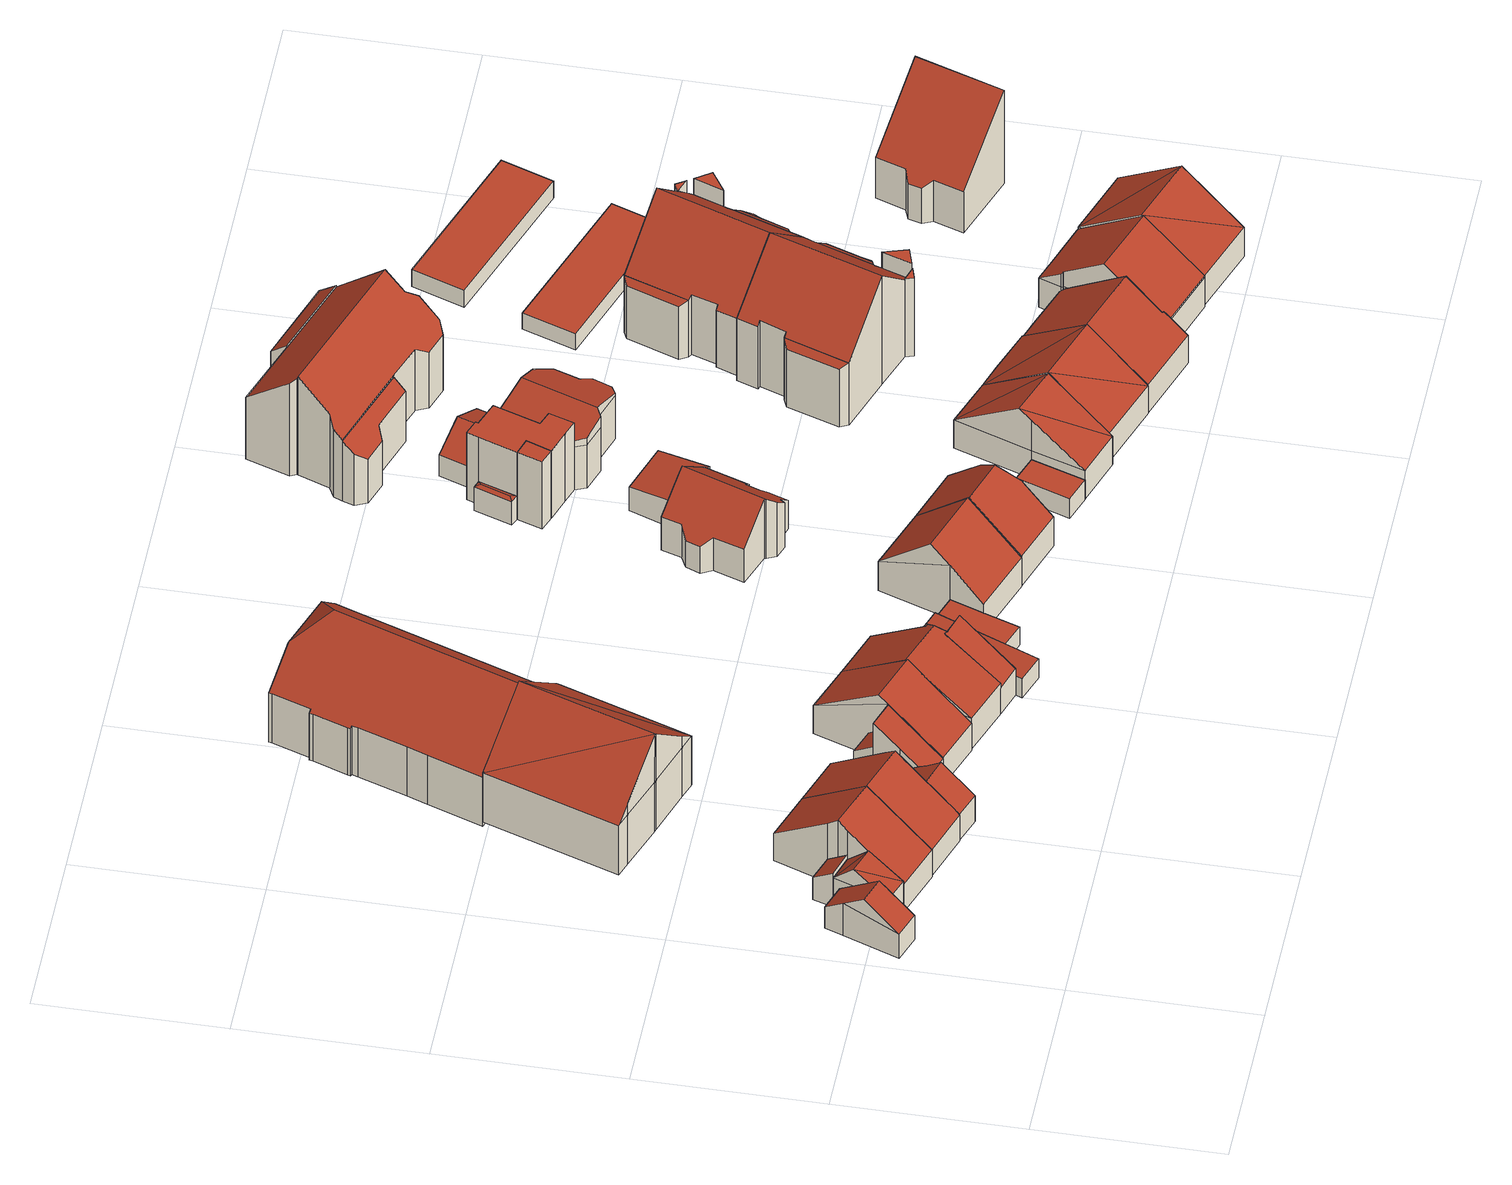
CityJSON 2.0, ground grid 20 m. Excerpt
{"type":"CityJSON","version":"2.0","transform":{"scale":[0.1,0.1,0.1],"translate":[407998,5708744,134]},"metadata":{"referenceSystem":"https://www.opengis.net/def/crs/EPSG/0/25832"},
"CityObjects":{
"building1":{"type":"Building","attributes":{"Gemeindeschluessel":"05978036","Geometrietyp2DReferenz":"3000","function":"31001_2460","roofType":"5000","measuredHeight":6.16},"geometry":[{"type":"MultiSurface","lod":"2","boundaries":[[[0,1,2,3]],[[1,4,5,2]],[[4,6,7,5]],[[6,8,9,7]],[[8,10,11,9]],[[10,0,3,11]],[[6,4,1,12,13]],[[10,8,13,12,0]],[[8,6,13]],[[1,0,12]],[[3,2,5,7,9,11]]],"semantics":{"surfaces":[{"type":"WallSurface"},{"type":"RoofSurface"},{"type":"GroundSurface"}],"values":[0,0,0,0,0,0,1,1,0,0,2]}}]},
"building2":{"type":"Building","attributes":{"Gemeindeschluessel":"05978036","Geometrietyp2DReferenz":"3000","function":"31001_2460","roofType":"5000","measuredHeight":6.22},"geometry":[{"type":"MultiSurface","lod":"2","boundaries":[[[14,15,16,9]],[[15,17,18,16]],[[17,19,20,18]],[[19,14,9,20]],[[21,19,22]],[[19,21,14]],[[15,22,17]],[[22,15,21]],[[15,14,21]],[[19,17,22]],[[9,16,18,20]]],"semantics":{"surfaces":[{"type":"WallSurface"},{"type":"RoofSurface"},{"type":"GroundSurface"}],"values":[0,0,0,0,1,1,1,1,0,0,2]}}]},
"building3":{"type":"Building","attributes":{"Gemeindeschluessel":"05978036","Geometrietyp2DReferenz":"3000","function":"51009_1610","roofType":"2100","measuredHeight":4.59},"geometry":[{"type":"MultiSurface","lod":"2","boundaries":[[[23,24,25,16]],[[24,26,27,25]],[[26,28,18,27]],[[28,23,16,18]],[[28,26,24,23]],[[16,25,27,18]]],"semantics":{"surfaces":[{"type":"WallSurface"},{"type":"RoofSurface"},{"type":"GroundSurface"}],"values":[0,0,0,0,1,2]}}]},
"building4":{"type":"Building","attributes":{"Gemeindeschluessel":"05978036","Geometrietyp2DReferenz":"3000","function":"31001_1000","roofType":"3100","measuredHeight":8.93},"geometry":[{"type":"MultiSurface","lod":"2","boundaries":[[[29,30,31,32]],[[30,33,34,31]],[[33,35,36,34]],[[35,37,38,36]],[[37,39,40,38]],[[39,41,42,40]],[[41,43,44,42]],[[43,29,32,44]],[[39,37,35,33,30]],[[30,29,43,41,39]],[[32,31,34,36,38,40,42,44]]],"semantics":{"surfaces":[{"type":"WallSurface"},{"type":"RoofSurface"},{"type":"GroundSurface"}],"values":[0,0,0,0,0,0,0,0,1,1,2]}}]},
"building5":{"type":"Building","attributes":{"Gemeindeschluessel":"05978036","Geometrietyp2DReferenz":"3000","function":"31001_1000","roofType":"3100","measuredHeight":8.86},"geometry":[{"type":"MultiSurface","lod":"2","boundaries":[[[45,41,46,47]],[[41,39,48,46]],[[39,37,49,48]],[[37,50,51,49]],[[50,52,53,51]],[[52,54,55,53]],[[54,56,57,55]],[[56,58,59,57]],[[58,45,47,59]],[[54,52,50,37,39]],[[39,41,45,58,56,54]],[[47,46,48,49,51,53,55,57,59]]],"semantics":{"surfaces":[{"type":"WallSurface"},{"type":"RoofSurface"},{"type":"GroundSurface"}],"values":[0,0,0,0,0,0,0,0,0,1,1,2]}}]},
"building6":{"type":"Building","attributes":{"Gemeindeschluessel":"05978036","Geometrietyp2DReferenz":"3000","function":"31001_2460","roofType":"5000","measuredHeight":6.18},"geometry":[{"type":"MultiSurface","lod":"2","boundaries":[[[60,58,61,62]],[[58,63,64,61]],[[63,65,66,64]],[[65,67,68,66]],[[67,69,70,68]],[[69,71,72,70]],[[71,73,74,72]],[[73,60,62,74]],[[71,69,67,65,63,75,76]],[[73,76,75,58,60]],[[63,58,75]],[[73,71,76]],[[62,61,64,66,68,70,72,74]]],"semantics":{"surfaces":[{"type":"WallSurface"},{"type":"RoofSurface"},{"type":"GroundSurface"}],"values":[0,0,0,0,0,0,0,0,1,1,0,0,2]}}]},
"building7":{"type":"Building","attributes":{"Gemeindeschluessel":"05978036","Geometrietyp2DReferenz":"3000","function":"31001_2460","roofType":"2100","measuredHeight":7.93},"geometry":[{"type":"MultiSurface","lod":"2","boundaries":[[[77,78,70,72]],[[78,79,68,70]],[[79,80,81,68]],[[80,82,83,81]],[[82,84,85,83]],[[84,77,72,85]],[[84,82,80,79,78,77]],[[72,70,68,81,83,85]]],"semantics":{"surfaces":[{"type":"WallSurface"},{"type":"RoofSurface"},{"type":"GroundSurface"}],"values":[0,0,0,0,0,0,1,2]}}]},
"building8":{"type":"Building","attributes":{"Gemeindeschluessel":"05978036","Geometrietyp2DReferenz":"3000","function":"31001_1000","roofType":"3100","measuredHeight":13.28},"geometry":[{"type":"MultiSurface","lod":"2","boundaries":[[[86,87,88,89]],[[87,90,91,88]],[[90,92,93,91]],[[92,94,95,93]],[[94,96,97,95]],[[96,98,99,97]],[[98,100,101,99]],[[100,102,103,101]],[[102,104,105,103]],[[104,106,107,105]],[[106,86,89,107]],[[108,109,110,86]],[[86,106,111,112,108]],[[96,94,92,113,109]],[[109,108,114,115,96]],[[96,115,98]],[[98,115,114,100]],[[100,114,108,112,102]],[[87,110,109,113,90]],[[90,113,92]],[[102,112,111,104]],[[104,111,106]],[[86,110,87]],[[89,88,91,93,95,97,99,101,103,105,107]]],"semantics":{"surfaces":[{"type":"WallSurface"},{"type":"RoofSurface"},{"type":"GroundSurface"}],"values":[0,0,0,0,0,0,0,0,0,0,0,1,1,1,1,0,0,0,0,0,0,0,0,2]}}]},
"building9":{"type":"Building","attributes":{"Gemeindeschluessel":"05978036","Geometrietyp2DReferenz":"3000","function":"51009_1610","roofType":"2100","measuredHeight":4.73},"geometry":[{"type":"MultiSurface","lod":"2","boundaries":[[[116,117,118,119]],[[117,120,121,118]],[[120,122,123,121]],[[122,116,119,123]],[[122,120,117,116]],[[119,118,121,123]]],"semantics":{"surfaces":[{"type":"WallSurface"},{"type":"RoofSurface"},{"type":"GroundSurface"}],"values":[0,0,0,0,1,2]}}]},
"building10":{"type":"Building","attributes":{"Gemeindeschluessel":"05978036","Geometrietyp2DReferenz":"3000","function":"31001_1000","roofType":"5000","measuredHeight":8.84},"geometry":[{"type":"MultiSurface","lod":"2","boundaries":[[[124,125,123,126]],[[125,127,128,123]],[[127,129,130,128]],[[129,131,132,130]],[[131,124,126,132]],[[131,133,134,125,124]],[[133,129,127,134]],[[127,125,134]],[[131,129,133]],[[126,123,128,130,132]]],"semantics":{"surfaces":[{"type":"WallSurface"},{"type":"RoofSurface"},{"type":"GroundSurface"}],"values":[0,0,0,0,0,1,1,0,0,2]}}]},
"building11":{"type":"Building","attributes":{"Gemeindeschluessel":"05978036","Geometrietyp2DReferenz":"3000","function":"31001_1000"},"children":["building11-1","building11-2"]},
"building11-1":{"type":"BuildingPart","attributes":{"roofType":"2100","measuredHeight":7.92},"parents":["building11"],"geometry":[{"type":"MultiSurface","lod":"2","boundaries":[[[135,136,137,138,139]],[[136,140,141,137]],[[142,140,136,135,143,144]],[[138,137,141,145]],[[145,141,140,142]],[[139,143,135]],[[138,145,142,144,139]],[[139,144,143]]],"semantics":{"surfaces":[{"type":"WallSurface"},{"type":"RoofSurface"},{"type":"GroundSurface"},{"type":"ClosureSurface"}],"values":[0,0,1,2,3,0,3,3]}}]},
"building11-2":{"type":"BuildingPart","attributes":{"roofType":"5000","measuredHeight":8.64},"parents":["building11"],"geometry":[{"type":"MultiSurface","lod":"2","boundaries":[[[146,147,148,141,140]],[[147,129,149,148]],[[129,150,151,149]],[[150,152,153,151]],[[152,154,155,153]],[[154,139,138,155]],[[139,154,156,157,143]],[[157,156,152,150,129,158]],[[142,143,157,158,147,146]],[[154,152,156]],[[129,147,158]],[[141,148,149,151,153,155,138,145]],[[145,138,139,144,142]],[[146,140,142]],[[140,141,145,142]],[[142,144,143]],[[143,144,139]]],"semantics":{"surfaces":[{"type":"WallSurface"},{"type":"RoofSurface"},{"type":"GroundSurface"},{"type":"ClosureSurface"}],"values":[0,0,0,0,0,0,1,1,1,0,0,2,3,0,3,0,3]}}]},
"building12":{"type":"Building","attributes":{"Gemeindeschluessel":"05978036","Geometrietyp2DReferenz":"3000","function":"31001_1000","roofType":"9999","measuredHeight":13.4},"geometry":[{"type":"MultiSurface","lod":"2","boundaries":[[[159,160,161,162]],[[160,163,164,161]],[[163,165,166,164]],[[165,167,168,166]],[[167,169,170,168]],[[169,171,172,170]],[[171,173,174,172]],[[173,175,176,174]],[[175,177,178,176]],[[177,179,180,178]],[[179,181,182,180]],[[181,183,184,182]],[[183,185,186,184]],[[185,187,188,186]],[[187,189,190,188]],[[189,191,192,190]],[[191,193,194,192]],[[193,195,196,194]],[[195,159,162,196]],[[191,189,197]],[[189,187,185,183,181,179,177,175,173,171,169,167,165,163,160,197]],[[160,159,195,193,191,197]],[[162,161,164,166,168,170,172,174,176,178,180,182,184,186,188,190,192,194,196]]],"semantics":{"surfaces":[{"type":"WallSurface"},{"type":"RoofSurface"},{"type":"GroundSurface"}],"values":[0,0,0,0,0,0,0,0,0,0,0,0,0,0,0,0,0,0,0,1,1,1,2]}}]},
"building13":{"type":"Building","attributes":{"Gemeindeschluessel":"05978036","Geometrietyp2DReferenz":"3000","function":"31001_2460","roofType":"2100","measuredHeight":3.25},"geometry":[{"type":"MultiSurface","lod":"2","boundaries":[[[198,199,137,200]],[[199,201,138,137]],[[201,202,155,138]],[[202,203,204,155]],[[203,205,206,204]],[[205,207,208,206]],[[207,198,200,208]],[[207,205,203,202,201,199,198]],[[200,137,138,155,204,206,208]]],"semantics":{"surfaces":[{"type":"WallSurface"},{"type":"RoofSurface"},{"type":"GroundSurface"}],"values":[0,0,0,0,0,0,0,1,2]}}]},
"building14":{"type":"Building","attributes":{"Gemeindeschluessel":"05978036","Geometrietyp2DReferenz":"3000","function":"31001_2460","roofType":"1000","measuredHeight":2.56},"geometry":[{"type":"MultiSurface","lod":"2","boundaries":[[[209,210,211,212]],[[210,213,214,211]],[[213,215,216,214]],[[215,217,218,216]],[[217,209,212,218]],[[217,215,213,210,209]],[[212,211,214,216,218]]],"semantics":{"surfaces":[{"type":"WallSurface"},{"type":"RoofSurface"},{"type":"GroundSurface"}],"values":[0,0,0,0,0,1,2]}}]},
"building15":{"type":"Building","attributes":{"Gemeindeschluessel":"05978036","Geometrietyp2DReferenz":"3000","function":"31001_1000","roofType":"5000","measuredHeight":9.3},"geometry":[{"type":"MultiSurface","lod":"2","boundaries":[[[219,220,221,222]],[[220,223,224,221]],[[223,225,226,224]],[[225,227,228,226]],[[227,219,222,228]],[[227,229,230,220,219]],[[229,225,223,230]],[[227,225,229]],[[223,220,230]],[[222,221,224,226,228]]],"semantics":{"surfaces":[{"type":"WallSurface"},{"type":"RoofSurface"},{"type":"GroundSurface"}],"values":[0,0,0,0,0,1,1,0,0,2]}}]},
"building16":{"type":"Building","attributes":{"Gemeindeschluessel":"05978036","Geometrietyp2DReferenz":"3000","function":"31001_1000","roofType":"5000","measuredHeight":9.26},"geometry":[{"type":"MultiSurface","lod":"2","boundaries":[[[231,232,233,234]],[[232,225,235,233]],[[225,236,237,235]],[[236,238,239,237]],[[238,240,241,239]],[[240,242,243,241]],[[242,244,245,243]],[[244,231,234,245]],[[240,238,246]],[[238,236,225,232,246]],[[232,231,244,242,240,246]],[[234,233,235,237,239,241,243,245]]],"semantics":{"surfaces":[{"type":"WallSurface"},{"type":"RoofSurface"},{"type":"GroundSurface"}],"values":[0,0,0,0,0,0,0,0,1,1,1,2]}}]},
"building17":{"type":"Building","attributes":{"Gemeindeschluessel":"05978036","Geometrietyp2DReferenz":"3000","function":"31001_1000","roofType":"3100","measuredHeight":8.1},"geometry":[{"type":"MultiSurface","lod":"2","boundaries":[[[247,248,249,250]],[[248,251,252,249]],[[251,253,254,252]],[[253,255,256,254]],[[255,257,258,256]],[[257,259,260,258]],[[259,261,262,260]],[[261,263,264,262]],[[263,265,266,264]],[[265,267,268,266]],[[267,269,270,268]],[[269,271,272,270]],[[271,273,274,272]],[[273,275,276,274]],[[275,277,278,276]],[[277,279,280,278]],[[279,281,282,280]],[[281,283,284,282]],[[283,285,286,284]],[[285,247,250,286]],[[281,279,277,275,273,271,269,267,265,263]],[[263,261,259,257,255,253,251,248,247,285,283,281]],[[250,249,252,254,256,258,260,262,264,266,268,270,272,274,276,278,280,282,284,286]]],"semantics":{"surfaces":[{"type":"WallSurface"},{"type":"RoofSurface"},{"type":"GroundSurface"}],"values":[0,0,0,0,0,0,0,0,0,0,0,0,0,0,0,0,0,0,0,0,1,1,2]}}]},
"building18":{"type":"Building","attributes":{"Gemeindeschluessel":"05978036","Geometrietyp2DReferenz":"3000","function":"31001_2460","roofType":"1000","measuredHeight":2.7},"geometry":[{"type":"MultiSurface","lod":"2","boundaries":[[[287,288,289,290]],[[288,291,292,289]],[[291,293,294,292]],[[293,287,290,294]],[[293,291,288,287]],[[290,289,292,294]]],"semantics":{"surfaces":[{"type":"WallSurface"},{"type":"RoofSurface"},{"type":"GroundSurface"}],"values":[0,0,0,0,1,2]}}]},
"building19":{"type":"Building","attributes":{"Gemeindeschluessel":"05978036","Geometrietyp2DReferenz":"3000","function":"31001_2460","roofType":"2100","measuredHeight":3.75},"geometry":[{"type":"MultiSurface","lod":"2","boundaries":[[[295,296,297,280]],[[296,298,299,297]],[[298,300,301,299]],[[300,302,286,301]],[[302,303,284,286]],[[303,295,280,284]],[[303,302,300,298,296,295]],[[280,297,299,301,286,284]]],"semantics":{"surfaces":[{"type":"WallSurface"},{"type":"RoofSurface"},{"type":"GroundSurface"}],"values":[0,0,0,0,0,0,1,2]}}]},
"building20":{"type":"Building","attributes":{"Gemeindeschluessel":"05978036","Geometrietyp2DReferenz":"3000","function":"31001_1000","roofType":"3100","measuredHeight":8.97},"geometry":[{"type":"MultiSurface","lod":"2","boundaries":[[[304,305,306,307]],[[305,308,309,306]],[[308,310,311,309]],[[310,312,313,311]],[[312,314,315,313]],[[314,304,307,315]],[[316,304,314]],[[314,317,316]],[[308,318,316,317]],[[317,319,310,308]],[[310,319,312]],[[312,319,317,314]],[[305,318,308]],[[304,316,318,305]],[[307,306,309,311,313,315]]],"semantics":{"surfaces":[{"type":"WallSurface"},{"type":"RoofSurface"},{"type":"GroundSurface"}],"values":[0,0,0,0,0,0,1,1,1,1,0,0,0,0,2]}}]},
"building21":{"type":"Building","attributes":{"Gemeindeschluessel":"05978036","Geometrietyp2DReferenz":"3000","function":"31001_1000"},"children":["building21-1","building21-2","building21-3","building21-4"]},
"building21-1":{"type":"BuildingPart","attributes":{"roofType":"9999","measuredHeight":9.16},"parents":["building21"],"geometry":[{"type":"MultiSurface","lod":"2","boundaries":[[[320,321,322,323,324,325,326,327,328,329,330,331]],[[331,330,332,333,334,335]],[[330,329,336,332]],[[337,338,327,326]],[[326,325,339,340,337]],[[325,324,341,339]],[[324,323,342,341]],[[323,322,343,344,345,342]],[[346,343,322,321]],[[347,346,321,320]],[[335,347,320,331]],[[348,336,329,328]],[[349,348,328,327,338]],[[337,340,349,338]],[[350,351,345,344]],[[350,344,343,346]],[[352,353,351,350]],[[352,350,346,347]],[[334,333,353,352]],[[334,352,347,335]],[[333,332,336,348,349,340,339,341,342,345,351,353]]],"semantics":{"surfaces":[{"type":"RoofSurface"},{"type":"WallSurface"},{"type":"GroundSurface"}],"values":[0,1,1,1,1,1,1,1,1,1,1,1,1,1,1,1,1,1,1,1,2]}}]},
"building21-2":{"type":"BuildingPart","attributes":{"roofType":"5000","measuredHeight":3.38},"parents":["building21"],"geometry":[{"type":"MultiSurface","lod":"2","boundaries":[[[338,354,355,349]],[[354,356,357,355]],[[356,337,340,357]],[[358,337,356]],[[359,358,356,354]],[[359,354,338]],[[358,359,338,337]],[[349,355,357,340]],[[349,340,337,338]]],"semantics":{"surfaces":[{"type":"WallSurface"},{"type":"RoofSurface"},{"type":"GroundSurface"},{"type":"ClosureSurface"}],"values":[0,0,0,1,1,1,1,2,3]}}]},
"building21-3":{"type":"BuildingPart","attributes":{"roofType":"5000","measuredHeight":7.52},"parents":["building21"],"geometry":[{"type":"MultiSurface","lod":"2","boundaries":[[[360,361,362,363]],[[361,364,365,362]],[[364,334,333,365]],[[344,366,367,345]],[[366,368,369,367]],[[368,370,371,369]],[[370,372,373,371]],[[372,374,375,373]],[[374,376,377,375]],[[376,378,379,377]],[[378,380,381,379]],[[380,360,363,381]],[[382,383,384,343,346,347,335,385,386,387]],[[376,388,389,390,382,387,391,378]],[[378,391,380]],[[380,391,387,360]],[[360,387,386,361]],[[368,383,382,390,370]],[[370,390,389,372]],[[372,389,388,374]],[[374,388,376]],[[361,386,385,364]],[[364,385,335,334]],[[344,343,384,366]],[[366,384,383,368]],[[363,362,365,333,353,351,345,367,369,371,373,375,377,379,381]],[[353,333,334,352]],[[351,353,352,350]],[[345,351,350,344]],[[334,335,347,352]],[[352,347,346,350]],[[350,346,343,344]]],"semantics":{"surfaces":[{"type":"WallSurface"},{"type":"RoofSurface"},{"type":"GroundSurface"},{"type":"ClosureSurface"}],"values":[0,0,0,0,0,0,0,0,0,0,0,0,1,1,0,0,0,0,0,0,0,0,0,0,0,2,3,3,3,3,3,3]}}]},
"building21-4":{"type":"BuildingPart","attributes":{"roofType":"9999","measuredHeight":9.24},"parents":["building21"],"geometry":[{"type":"MultiSurface","lod":"2","boundaries":[[[328,327,392,393,329]],[[393,394,336,329]],[[393,392,395,394]],[[392,327,349,395]],[[328,348,349,327]],[[329,336,348,328]],[[336,394,395,349,348]]],"semantics":{"surfaces":[{"type":"RoofSurface"},{"type":"WallSurface"},{"type":"GroundSurface"}],"values":[0,1,1,1,1,1,2]}}]},
"building22":{"type":"Building","attributes":{"Gemeindeschluessel":"05978036","Geometrietyp2DReferenz":"3000","function":"31001_1000","roofType":"5000","measuredHeight":9},"geometry":[{"type":"MultiSurface","lod":"2","boundaries":[[[304,396,397,307]],[[396,398,399,397]],[[398,400,401,399]],[[400,402,403,401]],[[402,305,306,403]],[[305,304,307,306]],[[404,400,398,396,304]],[[304,405,404]],[[402,404,405]],[[405,305,402]],[[400,404,402]],[[305,405,304]],[[307,397,399,401,403,306]]],"semantics":{"surfaces":[{"type":"WallSurface"},{"type":"RoofSurface"},{"type":"GroundSurface"}],"values":[0,0,0,0,0,0,1,1,1,1,0,0,2]}}]},
"building23":{"type":"Building","attributes":{"Gemeindeschluessel":"05978036","Geometrietyp2DReferenz":"3000","function":"31001_2460"},"children":["building23-1","building23-2"]},
"building23-1":{"type":"BuildingPart","attributes":{"roofType":"3100","measuredHeight":4.99},"parents":["building23"],"geometry":[{"type":"MultiSurface","lod":"2","boundaries":[[[406,407,408,409]],[[407,410,411,408]],[[412,413,414,415]],[[413,406,409,414]],[[416,410,407,406]],[[406,413,412,416]],[[409,408,411,417,415,414]],[[417,411,410,416]],[[412,415,417,416]]],"semantics":{"surfaces":[{"type":"WallSurface"},{"type":"RoofSurface"},{"type":"GroundSurface"},{"type":"ClosureSurface"}],"values":[0,0,0,0,1,1,2,3,3]}}]},
"building23-2":{"type":"BuildingPart","attributes":{"roofType":"1000","measuredHeight":6.23},"parents":["building23"],"geometry":[{"type":"MultiSurface","lod":"2","boundaries":[[[418,419,420,411]],[[419,421,422,420]],[[421,423,424,422]],[[423,425,415,424]],[[425,412,415]],[[418,411,410]],[[425,423,421,419,418]],[[420,422,424,415,417,411]],[[410,416,412,425,418]],[[410,411,417,416]],[[416,417,415,412]]],"semantics":{"surfaces":[{"type":"WallSurface"},{"type":"RoofSurface"},{"type":"GroundSurface"},{"type":"ClosureSurface"}],"values":[0,0,0,0,0,0,1,2,0,3,3]}}]},
"building24":{"type":"Building","attributes":{"Gemeindeschluessel":"05978036","Geometrietyp2DReferenz":"3000","function":"31001_1000","roofType":"5000","measuredHeight":8.8},"geometry":[{"type":"MultiSurface","lod":"2","boundaries":[[[426,427,428,429]],[[427,430,431,428]],[[430,432,433,431]],[[432,434,435,433]],[[434,436,437,435]],[[436,438,439,437]],[[438,440,441,439]],[[440,442,443,441]],[[442,444,445,443]],[[444,446,447,445]],[[446,448,449,447]],[[448,450,451,449]],[[450,426,429,451]],[[446,444,442,440,438,436,434,432]],[[432,430,427,426,450,448,446]],[[429,428,431,433,435,437,439,441,443,445,447,449,451]]],"semantics":{"surfaces":[{"type":"WallSurface"},{"type":"RoofSurface"},{"type":"GroundSurface"}],"values":[0,0,0,0,0,0,0,0,0,0,0,0,0,1,1,2]}}]},
"building25":{"type":"Building","attributes":{"Gemeindeschluessel":"05978036","Geometrietyp2DReferenz":"3000","function":"31001_1000"},"children":["building25-1","building25-2","building25-3"]},
"building25-1":{"type":"BuildingPart","attributes":{"roofType":"2100","measuredHeight":8.65},"parents":["building25"],"geometry":[{"type":"MultiSurface","lod":"2","boundaries":[[[452,453,454,455,456]],[[453,457,458,454]],[[457,459,460,461,458]],[[459,457,453,452]],[[455,454,458,461]],[[456,460,459,452]],[[456,455,461,460]]],"semantics":{"surfaces":[{"type":"WallSurface"},{"type":"RoofSurface"},{"type":"GroundSurface"},{"type":"ClosureSurface"}],"values":[0,0,0,1,2,0,3]}}]},
"building25-2":{"type":"BuildingPart","attributes":{"roofType":"3100","measuredHeight":13.36},"parents":["building25"],"geometry":[{"type":"MultiSurface","lod":"2","boundaries":[[[462,456,455,463]],[[460,464,465,461]],[[464,466,467,465]],[[466,468,469,467]],[[468,470,471,469]],[[470,472,473,471]],[[472,474,475,473]],[[474,476,477,475]],[[476,478,479,480,477]],[[481,482,483,484,485]],[[482,486,487,483]],[[486,488,489,487]],[[488,490,491,489]],[[490,492,493,491]],[[492,462,463,493]],[[488,486,482,481,478,476,474,472,470,468,466,464]],[[464,460,456,462,492,490,488]],[[463,455,461,465,467,469,471,473,475,477,480,484,483,487,489,491,493]],[[461,455,456,460]],[[481,485,479,478]],[[485,484,480,479]]],"semantics":{"surfaces":[{"type":"WallSurface"},{"type":"RoofSurface"},{"type":"GroundSurface"},{"type":"ClosureSurface"}],"values":[0,0,0,0,0,0,0,0,0,0,0,0,0,0,0,1,1,2,3,0,3]}}]},
"building25-3":{"type":"BuildingPart","attributes":{"roofType":"2100","measuredHeight":8.19},"parents":["building25"],"geometry":[{"type":"MultiSurface","lod":"2","boundaries":[[[494,495,496,497]],[[495,498,499,496]],[[498,500,501,499]],[[500,502,503,501]],[[502,485,484,503]],[[479,494,497,480]],[[479,485,502,500,498,495,494]],[[497,496,499,501,503,484,480]],[[480,484,485,479]]],"semantics":{"surfaces":[{"type":"WallSurface"},{"type":"RoofSurface"},{"type":"GroundSurface"},{"type":"ClosureSurface"}],"values":[0,0,0,0,0,0,1,2,3]}}]},
"building26":{"type":"Building","attributes":{"Gemeindeschluessel":"05978036","Geometrietyp2DReferenz":"3000","function":"31001_1000"},"children":["building26-1","building26-2","building26-3","building26-4","building26-5","building26-6"]},
"building26-1":{"type":"BuildingPart","attributes":{"roofType":"1000","measuredHeight":10.65},"parents":["building26"],"geometry":[{"type":"MultiSurface","lod":"2","boundaries":[[[504,505,506,507,508]],[[505,509,510,511,506]],[[509,505,504]],[[507,506,511]],[[508,510,509,504]],[[508,507,511,510]]],"semantics":{"surfaces":[{"type":"WallSurface"},{"type":"RoofSurface"},{"type":"GroundSurface"},{"type":"ClosureSurface"}],"values":[0,0,1,2,0,3]}}]},
"building26-2":{"type":"BuildingPart","attributes":{"roofType":"2100","measuredHeight":8},"parents":["building26"],"geometry":[{"type":"MultiSurface","lod":"2","boundaries":[[[512,513,514,515]],[[513,516,517,514]],[[513,512,518,516]],[[517,515,519,515,514]],[[519,518,512,516,518]],[[519,515,512,518]],[[515,517,516,512]]],"semantics":{"surfaces":[{"type":"WallSurface"},{"type":"RoofSurface"},{"type":"GroundSurface"},{"type":"ClosureSurface"}],"values":[0,0,1,2,0,3,3]}}]},
"building26-3":{"type":"BuildingPart","attributes":{"roofType":"3100","measuredHeight":14.81},"parents":["building26"],"geometry":[{"type":"MultiSurface","lod":"2","boundaries":[[[520,521,522,523]],[[521,508,507,522]],[[510,524,525,511]],[[526,527,528,529]],[[527,530,531,528]],[[532,533,534,535]],[[533,536,537,534]],[[536,538,539,537]],[[538,540,541,539]],[[540,542,543,541]],[[542,544,545,543]],[[544,546,547,545]],[[546,548,549,547]],[[542,540,538,536,533,532,530,527]],[[527,526,524,510,508,521,520,548,546,544,542]],[[549,523,522,507,511,525,529,528,531,535,534,537,539,541,543,545,547]],[[520,523,549,548]],[[510,511,507,508]],[[529,525,524,526]],[[535,531,530,532]]],"semantics":{"surfaces":[{"type":"WallSurface"},{"type":"RoofSurface"},{"type":"GroundSurface"},{"type":"ClosureSurface"}],"values":[0,0,0,0,0,0,0,0,0,0,0,0,0,1,1,2,3,3,3,3]}}]},
"building26-4":{"type":"BuildingPart","attributes":{"roofType":"2100","measuredHeight":8.45},"parents":["building26"],"geometry":[{"type":"MultiSurface","lod":"2","boundaries":[[[548,518,519,549]],[[516,520,523,517]],[[520,516,512,518,548]],[[549,519,515,517,523]],[[512,518,519,518]],[[512,515,519,518]],[[516,517,515,512]],[[548,549,523,520]]],"semantics":{"surfaces":[{"type":"WallSurface"},{"type":"RoofSurface"},{"type":"GroundSurface"},{"type":"ClosureSurface"}],"values":[0,0,1,2,0,3,3,3]}}]},
"building26-5":{"type":"BuildingPart","attributes":{"roofType":"1000","measuredHeight":10.65},"parents":["building26"],"geometry":[{"type":"MultiSurface","lod":"2","boundaries":[[[550,551,529,552]],[[551,526,529]],[[553,550,552,525,524]],[[553,551,550]],[[552,529,525]],[[524,526,551,553]],[[524,525,529,526]]],"semantics":{"surfaces":[{"type":"WallSurface"},{"type":"RoofSurface"},{"type":"GroundSurface"},{"type":"ClosureSurface"}],"values":[0,0,0,1,2,0,3]}}]},
"building26-6":{"type":"BuildingPart","attributes":{"roofType":"2100","measuredHeight":8.46},"parents":["building26"],"geometry":[{"type":"MultiSurface","lod":"2","boundaries":[[[554,555,556,557]],[[555,532,535,556]],[[554,557,531,530]],[[530,532,555,554]],[[557,556,535,531]],[[530,531,535,532]]],"semantics":{"surfaces":[{"type":"WallSurface"},{"type":"RoofSurface"},{"type":"GroundSurface"},{"type":"ClosureSurface"}],"values":[0,0,0,1,2,3]}}]},
"building27":{"type":"Building","attributes":{"Gemeindeschluessel":"05978036","Geometrietyp2DReferenz":"3000","function":"31001_1000","roofType":"5000","measuredHeight":9.27},"geometry":[{"type":"MultiSurface","lod":"2","boundaries":[[[558,559,449,451]],[[559,560,445,449]],[[560,561,443,445]],[[561,562,441,443]],[[562,563,564,441]],[[563,565,566,564]],[[565,567,568,566]],[[567,569,570,568]],[[569,571,572,570]],[[571,573,429,572]],[[573,558,451,429]],[[574,575,576,577,578,579]],[[569,567,565,563,580,581,582,577,576]],[[559,578,577,582,560]],[[560,582,581,561]],[[561,581,580,562]],[[562,580,563]],[[558,579,578,559]],[[573,574,579,558]],[[571,575,574,573]],[[569,576,575,571]],[[451,449,445,443,441,564,566,568,570,572,429]]],"semantics":{"surfaces":[{"type":"WallSurface"},{"type":"RoofSurface"},{"type":"GroundSurface"}],"values":[0,0,0,0,0,0,0,0,0,0,0,1,1,0,0,0,0,0,0,0,0,2]}}]},
"building28":{"type":"Building","attributes":{"Gemeindeschluessel":"05978036","Geometrietyp2DReferenz":"3000","function":"31001_1000"},"children":["building28-1","building28-2","building28-3","building28-4","building28-5","building28-6"]},
"building28-1":{"type":"BuildingPart","attributes":{"roofType":"1000","measuredHeight":9.95},"parents":["building28"],"geometry":[{"type":"MultiSurface","lod":"2","boundaries":[[[583,584,585,586]],[[584,587,588,589,585]],[[584,583,590,587]],[[589,586,585]],[[590,588,587]],[[586,589,588,590,583]]],"semantics":{"surfaces":[{"type":"WallSurface"},{"type":"RoofSurface"},{"type":"GroundSurface"},{"type":"ClosureSurface"}],"values":[0,0,1,2,0,3]}}]},
"building28-2":{"type":"BuildingPart","attributes":{"roofType":"2100","measuredHeight":7.75},"parents":["building28"],"geometry":[{"type":"MultiSurface","lod":"2","boundaries":[[[591,592,593,594]],[[595,596,597,598]],[[596,544,599,597]],[[596,595,592,591,544]],[[594,593,598,597,599]],[[544,591,594,599]],[[595,598,593,592]]],"semantics":{"surfaces":[{"type":"WallSurface"},{"type":"RoofSurface"},{"type":"GroundSurface"},{"type":"ClosureSurface"}],"values":[0,0,0,1,2,3,3]}}]},
"building28-3":{"type":"BuildingPart","attributes":{"roofType":"1000","measuredHeight":9.95},"parents":["building28"],"geometry":[{"type":"MultiSurface","lod":"2","boundaries":[[[600,601,602,603,604]],[[605,600,604,606,607]],[[605,601,600]],[[604,603,606]],[[607,602,601,605]],[[607,606,603,602]]],"semantics":{"surfaces":[{"type":"WallSurface"},{"type":"RoofSurface"},{"type":"GroundSurface"},{"type":"ClosureSurface"}],"values":[0,0,1,2,0,3]}}]},
"building28-4":{"type":"BuildingPart","attributes":{"roofType":"3100","measuredHeight":14.11},"parents":["building28"],"geometry":[{"type":"MultiSurface","lod":"2","boundaries":[[[588,607,606,589]],[[602,608,609,603]],[[608,591,594,609]],[[544,542,610,599]],[[542,540,611,610]],[[540,612,613,611]],[[612,614,615,613]],[[614,616,617,615]],[[616,618,619,617]],[[620,621,622,623]],[[621,624,586,622]],[[624,583,586]],[[621,620,618,616,614,612,540,542]],[[542,544,591,608,602,607,588,590,624,621]],[[589,606,603,609,594,599,610,611,613,615,617,619,623,622,586]],[[602,603,606,607]],[[591,544,599,594]],[[620,623,619,618]],[[590,583,624]],[[588,589,586,583,590]]],"semantics":{"surfaces":[{"type":"WallSurface"},{"type":"RoofSurface"},{"type":"GroundSurface"},{"type":"ClosureSurface"}],"values":[0,0,0,0,0,0,0,0,0,0,0,0,1,1,2,3,3,3,0,3]}}]},
"building28-5":{"type":"BuildingPart","attributes":{"roofType":"2100","measuredHeight":7.29},"parents":["building28"],"geometry":[{"type":"MultiSurface","lod":"2","boundaries":[[[625,626,593,592]],[[625,627,628,626]],[[627,595,598,628]],[[595,627,625,592]],[[593,626,628,598]],[[592,593,598,595]]],"semantics":{"surfaces":[{"type":"WallSurface"},{"type":"RoofSurface"},{"type":"GroundSurface"},{"type":"ClosureSurface"}],"values":[0,0,0,1,2,3]}}]},
"building28-6":{"type":"BuildingPart","attributes":{"roofType":"2100","measuredHeight":7.75},"parents":["building28"],"geometry":[{"type":"MultiSurface","lod":"2","boundaries":[[[618,629,630,619]],[[629,631,632,630]],[[631,620,623,632]],[[620,631,629,618]],[[619,630,632,623]],[[618,619,623,620]]],"semantics":{"surfaces":[{"type":"WallSurface"},{"type":"RoofSurface"},{"type":"GroundSurface"},{"type":"ClosureSurface"}],"values":[0,0,0,1,2,3]}}]},
"building29":{"type":"Building","attributes":{"Gemeindeschluessel":"05978036","Geometrietyp2DReferenz":"3000","function":"31001_1000","roofType":"3100","measuredHeight":8.97},"geometry":[{"type":"MultiSurface","lod":"2","boundaries":[[[633,634,635,636]],[[634,637,638,635]],[[637,639,640,638]],[[639,575,641,640]],[[575,642,643,641]],[[642,633,636,643]],[[642,644,637,634,633]],[[642,645,644]],[[639,644,645]],[[645,575,639]],[[637,644,639]],[[645,642,575]],[[636,635,638,640,641,643]]],"semantics":{"surfaces":[{"type":"WallSurface"},{"type":"RoofSurface"},{"type":"GroundSurface"}],"values":[0,0,0,0,0,0,1,1,1,1,0,0,2]}}]},
"building30":{"type":"Building","attributes":{"Gemeindeschluessel":"05978036","Geometrietyp2DReferenz":"3000","function":"31001_2460","roofType":"1000","measuredHeight":2.22},"geometry":[{"type":"MultiSurface","lod":"2","boundaries":[[[646,647,648,649]],[[647,650,651,648]],[[650,652,653,651]],[[652,646,649,653]],[[652,650,647,646]],[[649,648,651,653]]],"semantics":{"surfaces":[{"type":"WallSurface"},{"type":"RoofSurface"},{"type":"GroundSurface"}],"values":[0,0,0,0,1,2]}}]},
"building31":{"type":"Building","attributes":{"Gemeindeschluessel":"05978036","Geometrietyp2DReferenz":"3000","function":"31001_2460","roofType":"1000","measuredHeight":2.27},"geometry":[{"type":"MultiSurface","lod":"2","boundaries":[[[654,655,656,657]],[[655,658,659,656]],[[658,660,661,659]],[[660,654,657,661]],[[660,658,655,654]],[[657,656,659,661]]],"semantics":{"surfaces":[{"type":"WallSurface"},{"type":"RoofSurface"},{"type":"GroundSurface"}],"values":[0,0,0,0,1,2]}}]},
"building32":{"type":"Building","attributes":{"Gemeindeschluessel":"05978036","Geometrietyp2DReferenz":"3000","function":"31001_1000","roofType":"2100","measuredHeight":12.72},"geometry":[{"type":"MultiSurface","lod":"2","boundaries":[[[662,663,664,665]],[[663,666,667,664]],[[666,668,669,667]],[[668,670,671,669]],[[670,672,673,671]],[[672,674,675,673]],[[674,676,677,675]],[[676,662,665,677]],[[676,674,672,670,668,666,663,662]],[[665,664,667,669,671,673,675,677]]],"semantics":{"surfaces":[{"type":"WallSurface"},{"type":"RoofSurface"},{"type":"GroundSurface"}],"values":[0,0,0,0,0,0,0,0,1,2]}}]}
},
"vertices":[
[0,166,52],[22,226,63],[22,226,19],[0,166,19],[29,246,48],[29,246,19],[57,236,48],[57,236,19],[39,184,73],[39,184,19],[29,156,52],[29,156,19],[14,204,80],[42,194,80],
[39,184,59],[60,243,59],[60,243,19],[88,234,59],[88,234,19],[67,174,59],[67,174,19],[52,221,82],[80,211,82],
[60,243,65],[67,265,49],[67,265,19],[95,255,49],[95,255,19],[88,234,65],
[88,234,99],[92,244,107],[92,244,17],[88,234,17],[95,255,98],[95,255,17],[116,313,54],[116,313,17],[170,294,54],[170,294,17],[145,225,107],[145,225,17],[121,155,54],[121,155,17],[67,174,54],[67,174,17],
[174,137,54],[121,155,19],[174,137,19],[145,225,19],[170,294,19],[223,275,55],[223,275,19],[203,217,99],[203,217,19],[199,206,107],[199,206,19],[195,196,100],[195,196,19],[177,143,59],[177,143,19],
[174,137,55],[177,143,20],[174,137,20],[195,196,65],[195,196,20],[203,217,49],[203,217,20],[231,207,49],[231,207,20],[224,186,65],[224,186,20],[220,177,72],[220,177,20],[203,127,55],[203,127,20],[187,173,82],[216,163,82],
[220,177,55],[224,186,62],[231,207,78],[241,236,99],[241,236,20],[270,226,99],[270,226,20],[249,167,55],[249,167,20],
[127,606,76],[141,601,76],[141,601,9],[127,606,9],[251,563,76],[251,563,9],[265,557,76],[265,557,9],[264,554,76],[264,554,9],[215,413,76],[215,413,9],[197,419,76],[197,419,9],[147,436,76],[147,436,9],[144,437,76],[144,437,9],[94,455,76],[94,455,9],[77,461,76],[77,461,9],[146,437,141],[196,582,141],[141,601,89],[94,455,92],[144,437,140],[251,563,89],[147,436,140],[197,419,92],
[241,236,67],[249,257,50],[249,257,19],[241,236,19],[277,247,50],[277,247,19],[270,226,67],[270,226,19],
[249,167,56],[270,226,100],[249,167,19],[298,306,57],[298,306,19],[351,287,57],[351,287,19],[302,148,56],[302,148,19],[327,217,108],[273,236,108],
[406,179,100],[385,119,57],[385,119,21],[406,179,21],[406,179,60],[356,129,56],[356,129,21],[377,189,100],[381,187,100],[378,189,100],[377,189,21],
[356,129,63],[302,148,63],[302,148,21],[351,287,21],[405,268,57],[405,268,21],[385,209,100],[385,209,21],[413,199,59],[413,199,21],[388,208,100],[380,200,107],[327,219,107],
[251,563,82],[196,582,137],[196,582,3],[251,563,3],[141,601,83],[141,601,3],[127,606,70],[127,606,3],[148,665,70],[148,665,3],[156,687,70],[156,687,3],[174,739,70],[174,739,3],[176,746,70],[176,746,3],[174,747,67],[174,747,3],[175,750,67],[175,750,3],[188,787,67],[188,787,3],[189,791,67],[189,791,3],[192,790,70],[192,790,3],[206,831,70],[206,831,3],[207,835,70],[207,835,3],[244,822,106],[244,822,3],[307,800,106],[307,800,3],[331,791,82],[331,791,3],[310,732,82],[310,732,3],[266,780,137],
[382,112,47],[385,119,47],[382,112,21],[406,179,51],[413,199,52],[421,223,54],[421,223,21],[452,212,54],[452,212,21],[413,101,47],[413,101,21],
[455,128,46],[427,138,46],[427,138,21],[455,128,21],[453,212,46],[453,212,21],[481,202,46],[481,202,21],[468,166,46],[468,166,21],
[468,166,58],[481,202,93],[481,202,19],[468,166,19],[508,279,59],[508,279,19],[578,254,59],[578,254,19],[539,141,58],[539,141,19],[559,198,112],[488,223,112],
[539,141,60],[558,197,113],[558,197,20],[539,141,20],[578,254,20],[640,233,59],[640,233,20],[627,198,92],[627,198,20],[612,154,92],[612,154,20],[611,152,90],[611,152,20],[600,120,60],[600,120,20],[608,180,113],
[594,424,58],[588,426,63],[588,426,18],[594,424,18],[583,412,63],[583,412,18],[587,404,57],[587,404,18],[579,382,57],[579,382,18],[564,387,72],[564,387,18],[553,381,79],[553,381,18],[539,386,92],[539,386,18],[534,396,99],[534,396,18],[534,398,98],[534,398,18],[497,411,63],[497,411,18],[508,444,63],[508,444,18],[502,456,54],[502,456,18],[508,472,54],[508,472,18],[521,478,63],[521,478,18],[528,500,63],[528,500,18],[558,489,92],[558,489,18],[566,486,99],[566,486,18],[610,471,58],[610,471,18],[609,469,58],[609,469,18],
[639,111,49],[659,168,49],[659,168,22],[639,111,22],[687,158,49],[687,158,22],[668,101,49],[668,101,22],
[558,489,55],[577,541,50],[577,541,18],[633,522,50],[633,522,18],[614,467,56],[614,467,18],[609,469,56],[610,471,55],
[770,222,61],[723,87,61],[723,87,23],[770,222,23],[721,83,61],[721,83,23],[668,101,61],[668,101,23],[687,158,61],[687,158,23],[716,241,61],[716,241,23],[746,152,112],[692,171,112],[723,87,64],[687,158,103],
[609,627,106],[593,633,106],[610,683,106],[583,693,106],[584,696,106],[568,702,106],[563,689,106],[549,648,106],[567,642,106],[557,615,106],[583,606,106],[600,600,106],[583,606,14],[600,600,14],[600,600,73],[600,600,81],[557,615,14],[563,689,46],[549,648,46],[568,702,14],[563,689,14],[584,696,14],[583,693,14],[610,683,78],[610,683,73],[610,683,14],[593,633,78],[609,627,81],[567,642,14],[549,648,14],[593,633,73],[593,633,14],[609,627,73],[609,627,14],
[540,652,46],[540,652,14],[554,692,46],[554,692,14],[557,686,48],[546,655,48],
[643,585,73],[631,579,73],[631,579,14],[643,585,14],[605,588,73],[605,588,14],[611,687,73],[611,687,14],[656,671,73],[656,671,14],[692,658,73],[692,658,14],[701,639,73],[701,639,14],[692,612,73],[692,612,14],[698,599,73],[698,599,14],[690,579,73],[690,579,14],[678,573,73],[678,573,14],[671,666,89],[656,671,86],[611,687,78],[605,588,83],[631,579,88],[643,585,89],[692,612,77],[701,639,77],[692,658,82],[678,573,77],
[540,621,106],[556,615,106],[556,615,14],[540,621,14],
[797,213,61],[797,213,23],[842,197,61],[842,197,23],[845,196,61],[845,196,23],[798,61,61],[798,61,23],[820,126,113],[746,152,113],
[633,723,62],[669,710,41],[669,710,12],[633,723,12],[656,671,41],[656,671,12],[584,696,41],[598,735,41],[598,735,12],[584,696,12],[620,684,62],[620,684,12],
[656,671,74],[611,687,74],[611,687,12],[610,683,74],[610,683,12],[583,693,74],[583,693,12],[584,696,74],
[882,58,80],[874,35,62],[874,35,24],[882,58,24],[798,61,62],[798,61,24],[821,127,112],[821,127,24],[845,196,59],[845,196,24],[871,187,59],[871,187,24],[916,171,59],[916,171,24],[917,170,59],[917,170,24],[917,168,61],[917,168,24],[918,168,61],[918,168,24],[895,101,112],[895,101,24],[881,62,82],[881,62,24],[883,61,82],[883,61,24],
[672,901,91],[678,918,75],[678,918,5],[672,901,5],[672,901,89],[771,886,75],[771,886,5],[765,868,91],[765,868,89],[765,868,5],
[595,928,89],[595,928,5],[747,816,139],[747,816,5],[740,795,119],[740,795,5],[746,782,110],[746,782,5],[738,760,89],[738,760,5],[725,754,81],[725,754,5],[698,763,81],[698,763,5],[692,776,89],[692,776,5],[652,790,89],[652,790,87],[652,790,5],[553,824,89],[557,833,98],[557,833,5],[553,824,5],[553,824,87],[569,839,107],[569,839,5],[582,873,139],[582,873,5],[582,874,137],[582,874,5],[579,881,132],[579,881,5],
[647,777,74],[595,795,74],[595,795,5],[647,777,5],[582,789,65],[582,789,5],[555,798,65],[555,798,5],[549,811,75],[549,811,5],
[882,343,116],[890,317,116],[890,317,9],[882,343,9],[882,343,94],[871,311,116],[871,311,94],[871,311,9],
[901,375,89],[906,358,79],[906,358,9],[901,375,9],[894,355,89],[894,355,9],[911,404,89],[911,404,9],
[885,352,94],[880,350,98],[880,350,9],[885,352,9],[864,309,100],[864,309,9],[848,314,115],[807,329,157],[807,329,9],[848,314,9],[744,351,94],[744,351,9],[768,420,94],[772,419,98],[772,419,9],[768,420,9],[782,447,99],[782,447,9],[778,448,94],[778,448,9],[786,471,94],[786,471,9],[848,449,157],[848,449,9],[911,427,94],[911,427,9],[906,414,94],[906,414,9],[906,413,94],[906,413,9],
[851,305,116],[848,314,116],[851,305,9],[864,309,116],
[739,360,88],[758,416,88],[758,416,9],[739,360,9],
[883,61,64],[881,62,64],[918,168,64],[917,168,64],[917,170,64],[926,194,64],[926,194,24],[954,184,64],[954,184,24],[999,169,64],[999,169,24],[1001,168,64],[1001,168,24],[955,33,64],[955,33,24],[882,58,64],[882,58,67],[955,33,67],[977,98,117],[903,124,117],[881,62,69],[883,61,69],[917,170,82],[917,168,84],[918,168,84],
[929,556,116],[940,561,116],[940,561,16],[929,556,16],[947,550,116],[947,550,99],[947,550,16],[931,556,116],
[937,503,94],[942,495,89],[942,495,16],[937,503,16],[925,445,89],[916,441,94],[916,441,16],[925,445,16],[911,427,16],
[963,527,116],[940,512,116],[940,512,94],[940,512,16],[963,527,16],[951,544,116],[951,544,16],[951,544,94],
[934,507,98],[934,507,16],[848,449,16],[786,471,16],[794,493,94],[794,493,16],[798,492,98],[798,492,16],[807,520,98],[807,520,16],[803,522,94],[803,522,16],[827,591,94],[890,570,157],[890,570,16],[827,591,16],[929,556,117],
[950,484,79],[950,484,16],[935,474,89],[935,474,16],
[798,531,88],[798,531,16],[818,587,88],[818,587,16],
[1029,158,67],[1073,143,67],[1073,143,27],[1029,158,27],[1076,142,67],[1076,142,27],[1029,7,67],[1029,7,27],[955,33,27],[1001,168,67],[1001,168,27],[1053,74,117],[978,100,117],
[816,691,35],[984,632,35],[984,632,13],[816,691,13],[964,576,35],[964,576,13],[796,634,35],[796,634,13],
[1025,750,35],[1005,694,35],[1005,694,12],[1025,750,12],[837,753,35],[837,753,12],[857,809,35],[857,809,12],
[1024,287,72],[1035,319,72],[1035,319,16],[1024,287,16],[1030,330,64],[1030,330,16],[1034,344,64],[1034,344,16],[1046,349,72],[1046,349,16],[1057,381,72],[1057,381,16],[1132,355,144],[1132,355,16],[1100,260,144],[1100,260,16]
]}
